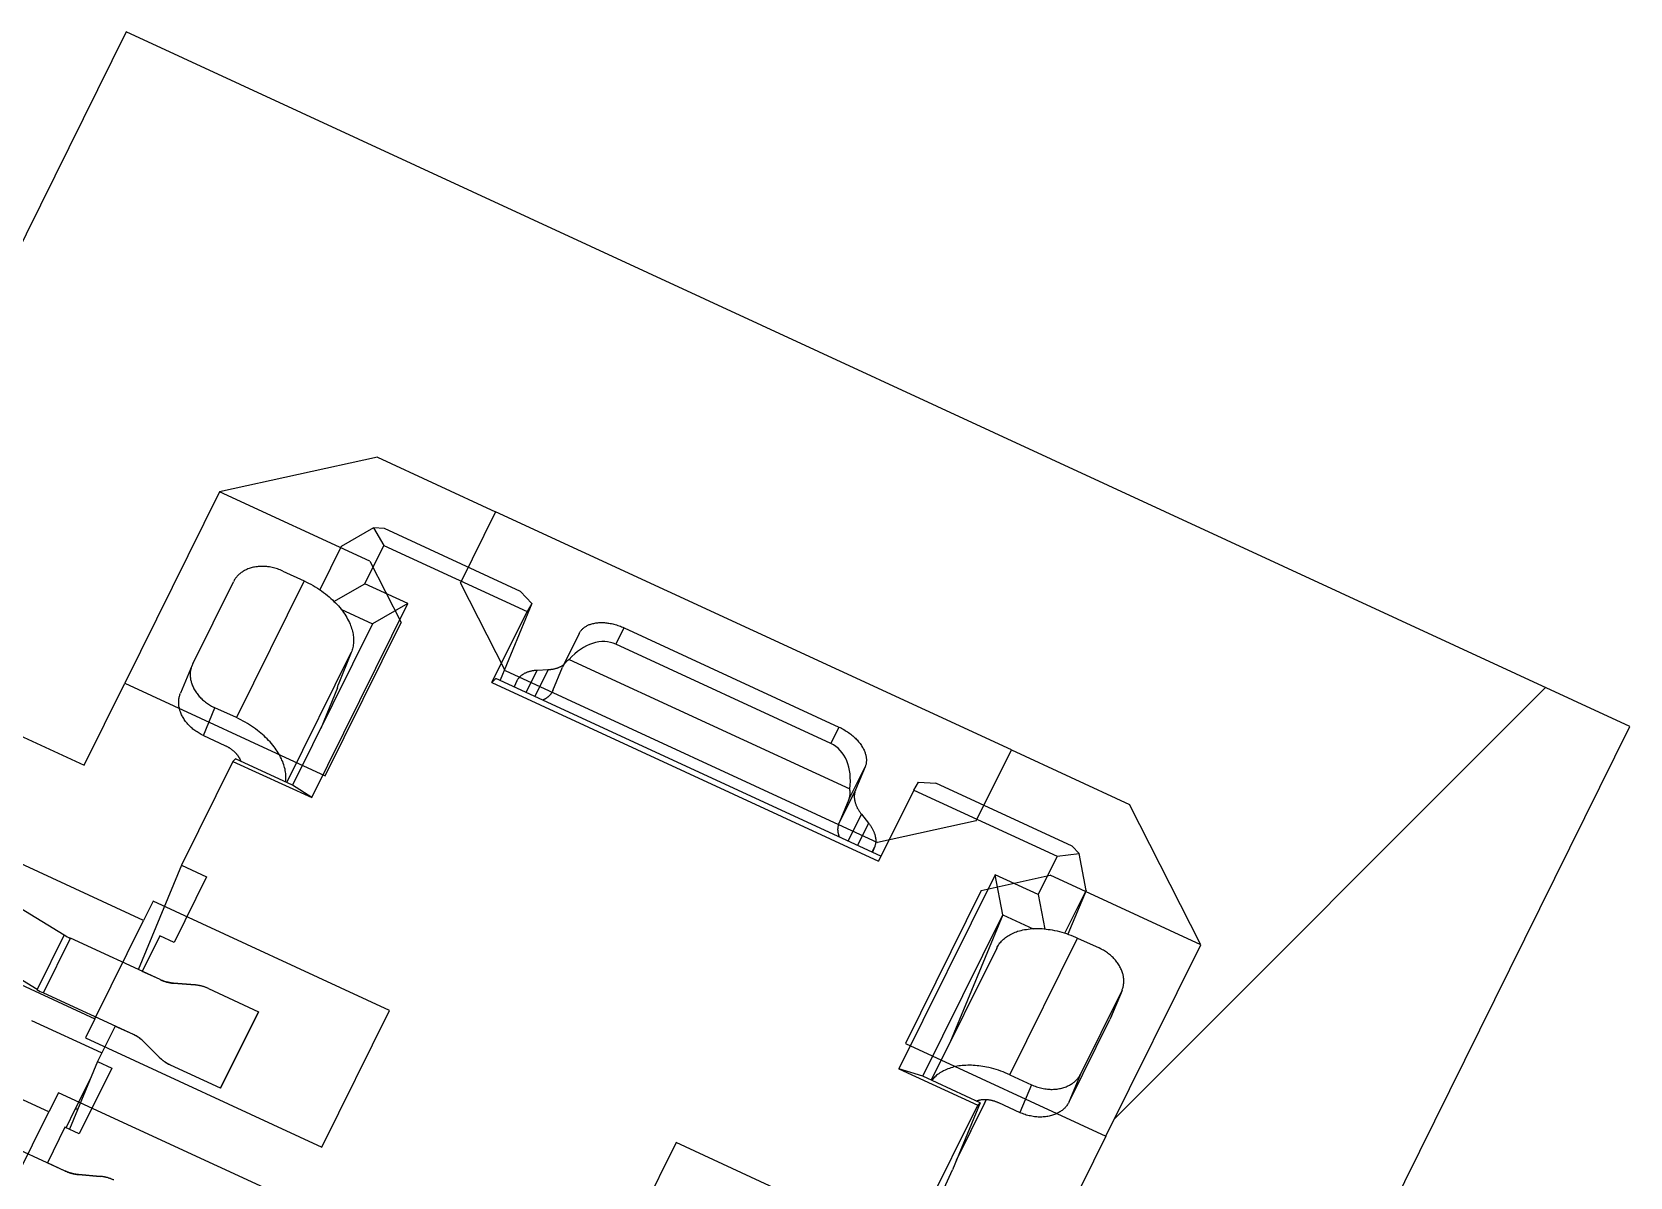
# Model space of a CAD drawing. Header units: millimetres. Extents: x 7 to 507, y -14 to 339.
# Drawn here: x 133.097 to 134.717, y 235.378 to 236.539 of the extents above; entities that cross this region are included whole.
import ezdxf

# ---------------------------------------------------------------- set-up
doc = ezdxf.new("R2010")
doc.units = ezdxf.units.MM
doc.header["$LTSCALE"] = 23.1
doc.layers.get('0').update_dxf_attribs({"linetype": 'CONTINUOUS'})
for name, color, linetype in [('_139725', 7, 'CONTINUOUS'), ('_189691', 7, 'CONTINUOUS'), ('_424072', 7, 'CONTINUOUS'), ('_524098', 7, 'CONTINUOUS')]:
    doc.layers.add(name, color=color, linetype=linetype)

msp = doc.modelspace()

# ---------------------------------------------------------------- linework, layer by layer
at = {"color": 1}
for p, q in [((133.193, 236.5388), (132.8854, 235.9178)), ((134.7173, 235.8348), (133.193, 236.5388)), ((133.4478, 236.1078), (133.2877, 236.0727)), ((133.4478, 236.1078), (133.5675, 236.0525)), ((132.8854, 235.9178), (133.1504, 235.7955)), ((133.1504, 235.7955), (133.1916, 235.8787)), ((134.4098, 235.2139), (134.7173, 235.8348)), ((134.0902, 235.8111), (134.2099, 235.7558)), ((134.2822, 235.6135), (134.2099, 235.7558)), ((133.2203, 235.6576), (133.2107, 235.6382)), ((133.4599, 235.547), (133.2203, 235.6576)), ((133.3913, 235.4084), (133.4599, 235.547)), ((133.1613, 235.5384), (133.1517, 235.519)), ((133.1517, 235.519), (133.3913, 235.4084)), ((133.1243, 235.4635), (133.1146, 235.4441)), ((133.3638, 235.3529), (133.1243, 235.4635)), ((134.1861, 235.4194), (134.1449, 235.3362)), ((133.7503, 235.4129), (133.6816, 235.2743)), ((133.9898, 235.3023), (133.7503, 235.4129))]:
    msp.add_line(p, q, dxfattribs=at)
at = {"color": 4}
for p, q in [((133.2877, 236.0727), (133.1916, 235.8787)), ((133.4401, 236.0023), (133.2877, 236.0727)), ((133.5675, 236.0525), (133.5318, 235.9804)), ((134.0902, 235.8111), (133.5675, 236.0525)), ((133.4401, 236.0023), (133.4717, 235.94)), ((133.577, 235.8914), (133.5318, 235.9804)), ((133.3948, 235.7848), (133.4717, 235.94)), ((133.577, 235.8914), (133.9544, 235.7171)), ((133.1916, 235.8787), (133.3948, 235.7848)), ((134.0545, 235.739), (134.0902, 235.8111)), ((133.2107, 235.6382), (132.9422, 235.7622)), ((134.0545, 235.739), (133.9544, 235.7171)), ((134.0597, 235.6685), (134.1297, 235.6839)), ((134.2822, 235.6135), (134.1297, 235.6839)), ((132.8927, 235.6624), (133.1613, 235.5384)), ((134.0597, 235.6685), (133.9828, 235.5133)), ((133.1613, 235.5384), (133.2107, 235.6382)), ((134.1861, 235.4194), (134.2822, 235.6135)), ((133.1146, 235.4441), (132.8461, 235.5682)), ((133.9828, 235.5133), (134.1861, 235.4194)), ((133.0652, 235.3443), (133.1146, 235.4441))]:
    msp.add_line(p, q, dxfattribs=at)
at = {"color": 2}
msp.add_line((134.195, 235.4375), (134.6318, 235.8743), dxfattribs=at)
at = {"layer": '_139725', "color": 7}
for p, q in [((133.4438, 236.0361), (133.411, 236.0172)), ((133.4438, 236.0361), (133.4542, 236.0183)), ((133.4549, 236.0353), (133.4438, 236.0361)), ((133.5928, 235.9716), (133.4549, 236.0353)), ((133.411, 236.0172), (133.3892, 235.9732)), ((133.435, 235.9795), (133.4542, 236.0183)), ((133.4542, 236.0183), (133.5994, 235.9513)), ((133.4036, 235.9614), (133.435, 235.9795)), ((133.4786, 235.9594), (133.435, 235.9795)), ((133.5928, 235.9716), (133.6042, 235.9595)), ((133.3811, 235.7626), (133.4786, 235.9594)), ((133.4105, 235.9536), (133.4427, 235.9387)), ((133.4786, 235.9594), (133.4427, 235.9387)), ((133.5637, 235.8792), (133.5994, 235.9513)), ((133.6042, 235.9595), (133.572, 235.8817)), ((133.6042, 235.9595), (133.5994, 235.9513)), ((133.4427, 235.9387), (133.3617, 235.7752)), ((133.5637, 235.8792), (133.5677, 235.8835)), ((133.5637, 235.8792), (133.9557, 235.6982)), ((133.958, 235.7032), (133.5677, 235.8835)), ((133.3012, 235.7994), (133.2491, 235.6941)), ((133.3012, 235.7994), (133.3037, 235.802)), ((133.3012, 235.7994), (133.3811, 235.7626)), ((133.3617, 235.7752), (133.3037, 235.802)), ((133.3811, 235.7626), (133.3617, 235.7752)), ((133.9914, 235.7703), (133.9961, 235.7784)), ((133.9961, 235.7784), (134.0138, 235.7772)), ((134.1517, 235.7135), (134.0138, 235.7772)), ((133.9914, 235.7703), (133.9557, 235.6982)), ((133.9914, 235.7703), (134.1366, 235.7032)), ((134.1588, 235.7059), (134.1517, 235.7135)), ((133.2491, 235.6941), (133.2052, 235.5881)), ((133.2491, 235.6941), (133.2745, 235.6824)), ((134.1366, 235.7032), (134.1174, 235.6644)), ((134.1366, 235.7032), (134.1588, 235.7059)), ((134.1659, 235.6685), (134.1588, 235.7059)), ((133.2745, 235.6824), (133.2415, 235.6158)), ((134.0738, 235.6845), (133.9763, 235.4877)), ((134.0815, 235.6438), (134.0738, 235.6845)), ((134.1174, 235.6644), (134.0738, 235.6845)), ((134.1174, 235.6644), (134.124, 235.6293)), ((134.1445, 235.6253), (134.1659, 235.6685)), ((134.1659, 235.6685), (134.1476, 235.6243)), ((134.0005, 235.4802), (134.0815, 235.6438)), ((134.0815, 235.6438), (134.0279, 235.5142)), ((134.0815, 235.6438), (134.1122, 235.6296)), ((133.227, 235.6226), (133.2092, 235.5865)), ((133.2415, 235.6158), (133.227, 235.6226)), ((133.2273, 235.5781), (133.2092, 235.5865)), ((133.2409, 235.5745), (133.2628, 235.5727)), ((133.2764, 235.5691), (133.3272, 235.5456)), ((133.2887, 235.468), (133.3272, 235.5456)), ((133.1817, 235.5311), (133.1639, 235.495)), ((133.1817, 235.5311), (133.1999, 235.5227)), ((133.2265, 235.4994), (133.2113, 235.5147)), ((133.1639, 235.495), (133.1356, 235.4266)), ((133.1784, 235.4883), (133.1454, 235.4218)), ((133.1639, 235.495), (133.1784, 235.4883)), ((133.2887, 235.468), (133.2379, 235.4915)), ((134.0005, 235.4802), (133.9763, 235.4877)), ((133.9763, 235.4877), (134.0562, 235.4508)), ((134.0586, 235.4534), (134.0005, 235.4802)), ((133.1414, 235.4469), (133.157, 235.4783)), ((134.004, 235.3455), (134.0562, 235.4508)), ((134.0586, 235.4534), (134.0304, 235.3853)), ((134.0586, 235.4534), (134.0562, 235.4508)), ((133.1441, 235.4473), (133.1414, 235.4469)), ((133.1309, 235.4285), (133.1131, 235.3925)), ((133.1454, 235.4218), (133.1309, 235.4285)), ((133.1312, 235.3841), (133.1131, 235.3925)), ((134.0205, 235.3629), (134.0304, 235.3853)), ((133.1448, 235.3805), (133.1667, 235.3787))]:
    msp.add_line(p, q, dxfattribs=at)
for points in [[(133.2273, 235.5781), (133.2279, 235.5779), (133.2285, 235.5776), (133.2291, 235.5774), (133.2297, 235.5771), (133.2303, 235.5769), (133.2309, 235.5767), (133.2315, 235.5765), (133.2321, 235.5763), (133.2327, 235.5761), (133.2333, 235.5759), (133.234, 235.5757), (133.2346, 235.5756), (133.2352, 235.5754), (133.2358, 235.5753), (133.2365, 235.5751), (133.2371, 235.575), (133.2377, 235.5749), (133.2384, 235.5748), (133.239, 235.5747), (133.2396, 235.5746), (133.2403, 235.5746), (133.2409, 235.5745)], [(133.2113, 235.5147), (133.2109, 235.5151), (133.2105, 235.5155), (133.2101, 235.5159), (133.2096, 235.5163), (133.2092, 235.5167), (133.2088, 235.5171), (133.2083, 235.5175), (133.2078, 235.5178), (133.2073, 235.5182), (133.2068, 235.5186), (133.2063, 235.519), (133.2058, 235.5193), (133.2053, 235.5197), (133.2048, 235.52), (133.2042, 235.5203), (133.2037, 235.5207), (133.2032, 235.521), (133.2026, 235.5213), (133.2021, 235.5216), (133.2015, 235.5219), (133.201, 235.5222), (133.2004, 235.5224), (133.1999, 235.5227)], [(133.2379, 235.4915), (133.2374, 235.4917), (133.2369, 235.492), (133.2363, 235.4923), (133.2358, 235.4925), (133.2353, 235.4928), (133.2348, 235.4931), (133.2342, 235.4934), (133.2337, 235.4937), (133.2332, 235.4941), (133.2327, 235.4944), (133.2322, 235.4947), (133.2316, 235.4951), (133.2311, 235.4954), (133.2307, 235.4958), (133.2302, 235.4962), (133.2297, 235.4966), (133.2292, 235.497), (133.2287, 235.4973), (133.2283, 235.4977), (133.2278, 235.4982), (133.2274, 235.4986), (133.2269, 235.499), (133.2265, 235.4994)], [(133.1312, 235.3841), (133.1318, 235.3838), (133.1324, 235.3836), (133.133, 235.3833), (133.1336, 235.3831), (133.1342, 235.3829), (133.1348, 235.3826), (133.1354, 235.3824), (133.136, 235.3822), (133.1366, 235.382), (133.1372, 235.3819), (133.1379, 235.3817), (133.1385, 235.3815), (133.1391, 235.3814), (133.1397, 235.3812), (133.1404, 235.3811), (133.141, 235.381), (133.1416, 235.3809), (133.1423, 235.3808), (133.1429, 235.3807), (133.1435, 235.3806), (133.1442, 235.3805), (133.1448, 235.3805)]]:
    msp.add_lwpolyline(points, dxfattribs=at)
for centre, radius, start, end in [((133.2596, 235.5339), 0.039, 78.4235, 85.2662), ((133.2592, 235.5322), 0.0407, 71.7775, 78.4338), ((133.259, 235.5315), 0.0414, 65.2148, 71.7879), ((133.1635, 235.3398), 0.039, 78.4235, 85.2662)]:
    msp.add_arc(centre, radius, start, end, dxfattribs=at)
at = {"layer": '_189691', "color": 7}
for p, q in [((133.0849, 235.6513), (133.1301, 235.6235)), ((133.2273, 235.5781), (133.1366, 235.62)), ((133.1026, 235.5681), (133.0574, 235.5958)), ((133.1091, 235.5646), (133.1999, 235.5227)), ((133.2628, 235.5727), (133.2409, 235.5745)), ((133.2764, 235.5691), (133.3272, 235.5456)), ((133.168, 235.5039), (133.0975, 235.5364)), ((133.2113, 235.5147), (133.2265, 235.4994)), ((133.2887, 235.468), (133.2379, 235.4915)), ((133.132, 235.428), (133.1414, 235.4469)), ((133.1414, 235.4469), (133.1441, 235.4473))]:
    msp.add_line(p, q, dxfattribs=at)
at = {"layer": '_189691', "color": 9}
for p, q in [((133.1301, 235.6235), (133.1026, 235.5681)), ((133.1091, 235.5646), (133.1366, 235.62)), ((133.3272, 235.5456), (133.2887, 235.468))]:
    msp.add_line(p, q, dxfattribs=at)
at = {"layer": '_189691', "color": 7}
for points in [[(133.2409, 235.5745), (133.2403, 235.5746), (133.2397, 235.5746), (133.2392, 235.5747), (133.2386, 235.5748), (133.238, 235.5749), (133.2374, 235.575), (133.2368, 235.5751), (133.2361, 235.5752), (133.2355, 235.5754), (133.2348, 235.5755), (133.2342, 235.5757), (133.2336, 235.5758), (133.2329, 235.576), (133.2323, 235.5762), (133.2316, 235.5764), (133.231, 235.5766), (133.2304, 235.5769), (133.2298, 235.5771), (133.2291, 235.5773), (133.2285, 235.5776), (133.2279, 235.5779), (133.2273, 235.5781)], [(133.2764, 235.5691), (133.2758, 235.5694), (133.2753, 235.5696), (133.2747, 235.5698), (133.2742, 235.57), (133.2736, 235.5703), (133.2731, 235.5705), (133.2725, 235.5707), (133.2719, 235.5709), (133.2713, 235.5711), (133.2707, 235.5712), (133.2701, 235.5714), (133.2695, 235.5716), (133.2689, 235.5717), (133.2683, 235.5719), (133.2677, 235.572), (133.2671, 235.5721), (133.2665, 235.5722), (133.2659, 235.5723), (133.2652, 235.5724), (133.2646, 235.5725), (133.264, 235.5726), (133.2634, 235.5727), (133.2628, 235.5727)], [(133.2265, 235.4994), (133.2269, 235.499), (133.2273, 235.4986), (133.2277, 235.4982), (133.2281, 235.4979), (133.2286, 235.4975), (133.229, 235.4971), (133.2295, 235.4967), (133.23, 235.4963), (133.2305, 235.496), (133.231, 235.4956), (133.2315, 235.4952), (133.232, 235.4949), (133.2325, 235.4945), (133.233, 235.4942), (133.2335, 235.4938), (133.2341, 235.4935), (133.2346, 235.4932), (133.2352, 235.4929), (133.2357, 235.4926), (133.2362, 235.4923), (133.2368, 235.492), (133.2374, 235.4918), (133.2379, 235.4915)]]:
    msp.add_lwpolyline(points, dxfattribs=at)
for centre, radius, start, end in [((133.1629, 235.677), 0.0628, 238.4799, 245.2235), ((133.1354, 235.6216), 0.0628, 238.4799, 245.2235), ((133.1827, 235.4854), 0.041, 58.6072, 65.2214), ((133.1834, 235.4866), 0.0397, 51.85, 58.6048), ((133.1847, 235.4883), 0.0375, 44.8183, 51.8251)]:
    msp.add_arc(centre, radius, start, end, dxfattribs=at)
at = {"layer": '_424072', "color": 9}
for p, q in [((133.3734, 235.9823), (133.3047, 235.8437)), ((133.6894, 235.9181), (133.6977, 235.9347)), ((133.3559, 235.7779), (133.4212, 235.9099)), ((133.5985, 235.8692), (133.6097, 235.8919)), ((133.6207, 235.8924), (133.6072, 235.8652)), ((133.2713, 235.8256), (133.283, 235.8537)), ((133.9154, 235.8342), (133.9072, 235.8175)), ((133.9255, 235.7607), (133.942, 235.7939)), ((133.9323, 235.7704), (133.9158, 235.7371)), ((133.9248, 235.7185), (133.9383, 235.7458)), ((133.9454, 235.7369), (133.9342, 235.7142)), ((133.949, 235.7074), (133.9515, 235.7123)), ((134.0887, 235.4817), (134.1573, 235.6203)), ((134.2017, 235.5657), (134.19, 235.5376)), ((134.1489, 235.4544), (134.1605, 235.4826)), ((134.1105, 235.4716), (134.0988, 235.4434)), ((134.0634, 235.4537), (134.0349, 235.3961))]:
    msp.add_line(p, q, dxfattribs=at)
at = {"layer": '_424072', "color": 7}
for p, q in [((133.3516, 235.9923), (133.3734, 235.9823)), ((133.2604, 235.8982), (133.3016, 235.9814)), ((133.6977, 235.9347), (133.9154, 235.8342)), ((133.6521, 235.929), (133.6356, 235.8957)), ((133.9072, 235.8175), (133.6894, 235.9181)), ((133.4212, 235.9099), (133.4077, 235.877)), ((133.6421, 235.9027), (133.9264, 235.7715)), ((133.2597, 235.8968), (133.2481, 235.8686)), ((133.2604, 235.8982), (133.2597, 235.8968)), ((133.6097, 235.8919), (133.6207, 235.8924)), ((133.6254, 235.8712), (133.6352, 235.8948)), ((133.6351, 235.8965), (133.637, 235.8979)), ((133.6356, 235.8957), (133.6352, 235.8948)), ((133.4073, 235.874), (133.3902, 235.8328)), ((133.4073, 235.874), (133.4077, 235.877)), ((133.589, 235.8809), (133.5861, 235.875)), ((133.6254, 235.8712), (133.625, 235.8702)), ((133.3047, 235.8437), (133.283, 235.8537)), ((133.2713, 235.8256), (133.2931, 235.8155)), ((133.942, 235.7939), (133.9323, 235.7704)), ((133.9255, 235.7607), (133.9158, 235.7371)), ((133.9383, 235.7458), (133.9454, 235.7369)), ((133.9515, 235.7123), (133.9494, 235.7072)), ((134.0754, 235.61), (134.0091, 235.4762)), ((134.1573, 235.6203), (134.1791, 235.6102)), ((134.1605, 235.4826), (134.2017, 235.5657)), ((134.2024, 235.5672), (134.1907, 235.539)), ((134.2017, 235.5657), (134.2024, 235.5672)), ((134.1489, 235.4544), (134.19, 235.5376)), ((134.1907, 235.539), (134.19, 235.5376)), ((134.0887, 235.4817), (134.1105, 235.4716)), ((134.0345, 235.3952), (134.063, 235.4526)), ((134.063, 235.4526), (134.0634, 235.4537)), ((134.0646, 235.4566), (134.0634, 235.4537)), ((134.0771, 235.4535), (134.0988, 235.4434))]:
    msp.add_line(p, q, dxfattribs=at)
for points in [[(133.3516, 235.9923), (133.3503, 235.9929), (133.349, 235.9935), (133.3477, 235.994), (133.3463, 235.9944), (133.345, 235.9949), (133.3436, 235.9953), (133.3423, 235.9956), (133.3409, 235.9959), (133.3395, 235.9962), (133.3381, 235.9965), (133.3367, 235.9967), (133.3354, 235.9968), (133.3342, 235.9969), (133.333, 235.997), (133.3317, 235.997), (133.3305, 235.997), (133.3293, 235.997), (133.328, 235.9969), (133.3268, 235.9968), (133.3256, 235.9967), (133.3243, 235.9965), (133.3231, 235.9963), (133.3219, 235.9961), (133.3208, 235.9958), (133.3197, 235.9955), (133.3186, 235.9952), (133.3175, 235.9948), (133.3164, 235.9944), (133.3153, 235.994), (133.3145, 235.9936), (133.3136, 235.9932), (133.3128, 235.9927), (133.312, 235.9923), (133.3112, 235.9918), (133.3104, 235.9913), (133.3096, 235.9907), (133.3089, 235.9902), (133.3082, 235.9896), (133.3075, 235.989), (133.3068, 235.9884), (133.3062, 235.9878), (133.3056, 235.9871), (133.305, 235.9865), (133.3044, 235.9858), (133.3039, 235.9851), (133.3034, 235.9844), (133.3029, 235.9837), (133.3024, 235.9829), (133.302, 235.9822), (133.3016, 235.9814)], [(133.3734, 235.9823), (133.3757, 235.9812), (133.3779, 235.9801), (133.3802, 235.9789), (133.3824, 235.9776), (133.3846, 235.9763), (133.3868, 235.975), (133.3889, 235.9736), (133.391, 235.9722), (133.393, 235.9707), (133.3951, 235.9691), (133.3971, 235.9675), (133.3988, 235.9661), (133.4004, 235.9646), (133.4021, 235.9631), (133.4036, 235.9616), (133.4052, 235.96), (133.4067, 235.9584), (133.4081, 235.9569), (133.4095, 235.9553), (133.4108, 235.9537), (133.4121, 235.952), (133.4133, 235.9503), (133.4145, 235.9486), (133.4155, 235.947), (133.4165, 235.9453), (133.4174, 235.9436), (133.4183, 235.9419), (133.4192, 235.9402), (133.4199, 235.9384), (133.4205, 235.937), (133.421, 235.9356), (133.4215, 235.9342), (133.4219, 235.9328), (133.4223, 235.9313), (133.4227, 235.9298), (133.423, 235.9283), (133.4232, 235.927), (133.4233, 235.9256), (133.4235, 235.9242), (133.4235, 235.9228), (133.4235, 235.9215), (133.4235, 235.9201), (133.4234, 235.9187), (133.4232, 235.9174), (133.423, 235.9161), (133.4228, 235.9148), (133.4225, 235.9136), (133.4221, 235.9123), (133.4217, 235.9111), (133.4212, 235.9099)], [(133.6521, 235.929), (133.6524, 235.9296), (133.6528, 235.9302), (133.6532, 235.9308), (133.6536, 235.9314), (133.654, 235.9319), (133.6544, 235.9325), (133.6549, 235.933), (133.6554, 235.9335), (133.656, 235.934), (133.6565, 235.9345), (133.6571, 235.935), (133.6577, 235.9354), (133.6583, 235.9358), (133.6589, 235.9362), (133.6596, 235.9366), (133.6603, 235.937), (133.661, 235.9373), (133.6617, 235.9377), (133.6624, 235.938), (133.6632, 235.9382), (133.6639, 235.9385), (133.6649, 235.9388), (133.6659, 235.9391), (133.6669, 235.9393), (133.6679, 235.9395), (133.6689, 235.9397), (133.6699, 235.9398), (133.671, 235.9399), (133.6721, 235.94), (133.6733, 235.9401), (133.6744, 235.9401), (133.6755, 235.9401), (133.6767, 235.9401), (133.6778, 235.94), (133.6789, 235.9399), (133.6801, 235.9398), (133.6812, 235.9396), (133.6823, 235.9395), (133.6834, 235.9393), (133.6848, 235.939), (133.6861, 235.9387), (133.6874, 235.9384), (133.6887, 235.938), (133.6901, 235.9377), (133.6913, 235.9372), (133.6926, 235.9368), (133.6939, 235.9363), (133.6952, 235.9358), (133.6964, 235.9353), (133.6977, 235.9347)], [(133.6421, 235.9027), (133.6418, 235.9025), (133.6415, 235.9024), (133.6412, 235.9022), (133.6409, 235.9019), (133.6407, 235.9017), (133.6404, 235.9015), (133.6401, 235.9013), (133.6398, 235.9011), (133.6396, 235.9008), (133.6393, 235.9006), (133.639, 235.9004), (133.6388, 235.9001), (133.6386, 235.8999), (133.6383, 235.8996), (133.6381, 235.8994), (133.6379, 235.8991), (133.6376, 235.8988), (133.6374, 235.8986), (133.6372, 235.8983), (133.637, 235.898), (133.6368, 235.8978), (133.6366, 235.8975), (133.6365, 235.8972), (133.6363, 235.8969), (133.6361, 235.8966), (133.6359, 235.8963), (133.6358, 235.896), (133.6356, 235.8957)], [(133.2597, 235.8968), (133.2594, 235.896), (133.2591, 235.8952), (133.2589, 235.8944), (133.2587, 235.8936), (133.2585, 235.8927), (133.2583, 235.8919), (133.2582, 235.8911), (133.258, 235.8902), (133.258, 235.8894), (133.2579, 235.8885), (133.2579, 235.8877), (133.2579, 235.8868), (133.2579, 235.8859), (133.258, 235.8851), (133.2581, 235.8842), (133.2582, 235.8833), (133.2583, 235.8824), (133.2585, 235.8815), (133.2587, 235.8807), (133.2589, 235.8798), (133.2592, 235.8789), (133.2595, 235.8779), (133.2599, 235.8769), (133.2603, 235.8759), (133.2608, 235.8749), (133.2612, 235.8739), (133.2617, 235.8729), (133.2623, 235.8719), (133.2629, 235.8709), (133.2635, 235.8699), (133.2642, 235.869), (133.2649, 235.8681), (133.2656, 235.8672), (133.2663, 235.8662), (133.2671, 235.8653), (133.2679, 235.8644), (133.2688, 235.8636), (133.2696, 235.8627), (133.2705, 235.8619), (133.2714, 235.8611), (133.2724, 235.8603), (133.2734, 235.8595), (133.2744, 235.8588), (133.2754, 235.8581), (133.2764, 235.8574), (133.2775, 235.8567), (133.2785, 235.856), (133.2796, 235.8554), (133.2807, 235.8548), (133.2818, 235.8543), (133.283, 235.8537)], [(133.589, 235.8809), (133.5892, 235.8813), (133.5894, 235.8818), (133.5897, 235.8822), (133.59, 235.8826), (133.5902, 235.883), (133.5905, 235.8834), (133.5908, 235.8838), (133.5912, 235.8842), (133.5915, 235.8846), (133.5918, 235.8849), (133.5922, 235.8853), (133.5926, 235.8857), (133.5929, 235.886), (133.5933, 235.8864), (133.5938, 235.8867), (133.5942, 235.887), (133.5946, 235.8873), (133.595, 235.8876), (133.5955, 235.8879), (133.5959, 235.8882), (133.5964, 235.8884), (133.5968, 235.8887), (133.5974, 235.889), (133.598, 235.8893), (133.5986, 235.8895), (133.5992, 235.8898), (133.5997, 235.89), (133.6003, 235.8902), (133.601, 235.8904), (133.6016, 235.8906), (133.6022, 235.8908), (133.6028, 235.8909), (133.6035, 235.8911), (133.6042, 235.8913), (133.6049, 235.8914), (133.6055, 235.8915), (133.6062, 235.8916), (133.6069, 235.8917), (133.6076, 235.8918), (133.6083, 235.8918), (133.609, 235.8919), (133.6097, 235.8919)], [(133.6207, 235.8924), (133.6213, 235.8925), (133.6218, 235.8925), (133.6223, 235.8925), (133.6229, 235.8926), (133.6234, 235.8926), (133.6239, 235.8927), (133.6245, 235.8928), (133.6249, 235.8929), (133.6254, 235.8929), (133.6259, 235.893), (133.6264, 235.8931), (133.6269, 235.8932), (133.6273, 235.8933), (133.6278, 235.8935), (133.6283, 235.8936), (133.6288, 235.8937), (133.6292, 235.8939), (133.6297, 235.894), (133.6302, 235.8942), (133.6306, 235.8943), (133.6311, 235.8945), (133.6315, 235.8947), (133.632, 235.8949), (133.6324, 235.8951), (133.6328, 235.8953), (133.6333, 235.8955), (133.6337, 235.8957), (133.6341, 235.896)], [(133.625, 235.8702), (133.6248, 235.8698), (133.6246, 235.8695), (133.6244, 235.8691), (133.6242, 235.8688), (133.624, 235.8685), (133.6238, 235.8681), (133.6235, 235.8678), (133.6233, 235.8675), (133.623, 235.8672), (133.6228, 235.8669), (133.6225, 235.8665), (133.6222, 235.8662), (133.622, 235.866), (133.6217, 235.8657), (133.6214, 235.8654), (133.6211, 235.8651), (133.6208, 235.8648), (133.6205, 235.8646), (133.6201, 235.8643), (133.6198, 235.8641), (133.6195, 235.8638), (133.6191, 235.8636), (133.6188, 235.8634), (133.6184, 235.8632), (133.6181, 235.8629), (133.6177, 235.8627), (133.6174, 235.8625), (133.617, 235.8623), (133.6167, 235.8621), (133.6163, 235.862), (133.6159, 235.8618), (133.6155, 235.8616), (133.6152, 235.8615)], [(133.2713, 235.8256), (133.2702, 235.8261), (133.2691, 235.8267), (133.268, 235.8273), (133.2669, 235.8279), (133.2658, 235.8285), (133.2648, 235.8292), (133.2637, 235.8299), (133.2627, 235.8306), (133.2617, 235.8314), (133.2607, 235.8321), (133.2598, 235.8329), (133.2588, 235.8338), (133.258, 235.8346), (133.2571, 235.8354), (133.2563, 235.8363), (133.2555, 235.8372), (133.2547, 235.8381), (133.2539, 235.839), (133.2532, 235.8399), (133.2525, 235.8408), (133.2519, 235.8418), (133.2513, 235.8427), (133.2507, 235.8437), (133.2501, 235.8447), (133.2496, 235.8457), (133.2491, 235.8467), (133.2487, 235.8477), (133.2483, 235.8487), (133.2479, 235.8497), (133.2475, 235.8508), (133.2473, 235.8516), (133.2471, 235.8525), (133.2469, 235.8534), (133.2467, 235.8543), (133.2465, 235.8551), (133.2464, 235.856), (133.2463, 235.8569), (133.2463, 235.8578), (133.2462, 235.8586), (133.2462, 235.8595), (133.2463, 235.8604), (133.2463, 235.8612), (133.2464, 235.8621), (133.2465, 235.8629), (133.2467, 235.8638), (133.2468, 235.8646), (133.247, 235.8654), (133.2472, 235.8662), (133.2475, 235.867), (133.2478, 235.8678), (133.2481, 235.8686)], [(133.3546, 235.7785), (133.3547, 235.7799), (133.3548, 235.7813), (133.3549, 235.7828), (133.3549, 235.7842), (133.3548, 235.7856), (133.3547, 235.787), (133.3545, 235.7885), (133.3543, 235.7901), (133.354, 235.7916), (133.3536, 235.793), (133.3532, 235.7945), (133.3527, 235.796), (133.3522, 235.7975), (133.3516, 235.7991), (133.3509, 235.8006), (133.3503, 235.8021), (133.3495, 235.8036), (133.3488, 235.8051), (133.3479, 235.8067), (133.347, 235.8082), (133.346, 235.8097), (133.345, 235.8112), (133.3439, 235.8127), (133.3429, 235.8141), (133.3416, 235.8158), (133.3402, 235.8174), (133.3388, 235.8191), (133.3373, 235.8206), (133.3358, 235.8222), (133.3343, 235.8237), (133.3328, 235.8252), (133.3312, 235.8266), (133.3295, 235.828), (133.3279, 235.8294), (133.3262, 235.8307), (133.3242, 235.8322), (133.3221, 235.8337), (133.3201, 235.8351), (133.318, 235.8365), (133.3158, 235.8378), (133.3137, 235.8391), (133.3115, 235.8403), (133.3092, 235.8415), (133.307, 235.8426), (133.3047, 235.8437)], [(133.9154, 235.8342), (133.9167, 235.8336), (133.918, 235.8329), (133.9192, 235.8323), (133.9204, 235.8316), (133.9217, 235.8308), (133.9229, 235.8301), (133.924, 235.8293), (133.9252, 235.8285), (133.9264, 235.8277), (133.9275, 235.8268), (133.9286, 235.826), (133.9295, 235.8252), (133.9304, 235.8244), (133.9313, 235.8236), (133.9322, 235.8228), (133.933, 235.8219), (133.9338, 235.8211), (133.9346, 235.8202), (133.9354, 235.8193), (133.9362, 235.8183), (133.9369, 235.8174), (133.9376, 235.8164), (133.9383, 235.8154), (133.9388, 235.8145), (133.9394, 235.8136), (133.9399, 235.8127), (133.9404, 235.8117), (133.9409, 235.8108), (133.9413, 235.8098), (133.9416, 235.809), (133.9419, 235.8082), (133.9422, 235.8074), (133.9424, 235.8066), (133.9426, 235.8058), (133.9428, 235.805), (133.943, 235.8042), (133.9431, 235.8034), (133.9432, 235.8027), (133.9433, 235.8019), (133.9433, 235.8011), (133.9433, 235.8004), (133.9433, 235.7996), (133.9432, 235.7988), (133.9431, 235.7981), (133.943, 235.7974), (133.9429, 235.7967), (133.9427, 235.796), (133.9425, 235.7953), (133.9423, 235.7946), (133.942, 235.7939)], [(133.2931, 235.8155), (133.2936, 235.8153), (133.294, 235.8151), (133.2945, 235.8148), (133.295, 235.8146), (133.2954, 235.8143), (133.2959, 235.8141), (133.2964, 235.8138), (133.2968, 235.8135), (133.2973, 235.8133), (133.2977, 235.813), (133.2982, 235.8127), (133.2986, 235.8124), (133.2991, 235.8121), (133.2995, 235.8117), (133.2999, 235.8114), (133.3004, 235.8111), (133.3008, 235.8108), (133.3012, 235.8104), (133.3016, 235.8101), (133.302, 235.8097), (133.3024, 235.8093), (133.3028, 235.809), (133.3032, 235.8086)], [(133.3032, 235.8086), (133.3035, 235.8083), (133.3038, 235.808), (133.3041, 235.8077), (133.3044, 235.8074), (133.3047, 235.8071), (133.3049, 235.8067), (133.3052, 235.8064), (133.3054, 235.8061), (133.3057, 235.8059), (133.3059, 235.8056), (133.3061, 235.8053), (133.3063, 235.805), (133.3065, 235.8047), (133.3067, 235.8044), (133.3069, 235.8041), (133.3071, 235.8038), (133.3073, 235.8034), (133.3075, 235.8031), (133.3077, 235.8028), (133.3079, 235.8025), (133.308, 235.8022), (133.3082, 235.8018), (133.3083, 235.8015), (133.3085, 235.8012), (133.3086, 235.8009), (133.3088, 235.8005), (133.3089, 235.8002), (133.309, 235.7998), (133.3091, 235.7995)], [(133.9255, 235.7607), (133.9257, 235.761), (133.9258, 235.7613), (133.9259, 235.7617), (133.926, 235.762), (133.9261, 235.7623), (133.9262, 235.7627), (133.9263, 235.763), (133.9264, 235.7634), (133.9265, 235.7637), (133.9265, 235.7641), (133.9266, 235.7644), (133.9266, 235.7648), (133.9267, 235.7651), (133.9267, 235.7655), (133.9268, 235.7658), (133.9268, 235.7662), (133.9268, 235.7666), (133.9268, 235.7669), (133.9268, 235.7673), (133.9268, 235.7677), (133.9268, 235.7681), (133.9268, 235.7685), (133.9268, 235.7688), (133.9267, 235.7692), (133.9267, 235.7696), (133.9266, 235.77), (133.9266, 235.7703), (133.9265, 235.7707), (133.9265, 235.7711), (133.9264, 235.7715)], [(133.9323, 235.7704), (133.9321, 235.7699), (133.9319, 235.7694), (133.9317, 235.7689), (133.9316, 235.7684), (133.9315, 235.7679), (133.9314, 235.7674), (133.9313, 235.7668), (133.9312, 235.7663), (133.9311, 235.7658), (133.9311, 235.7653), (133.931, 235.7647), (133.931, 235.7642), (133.931, 235.7636), (133.931, 235.763), (133.931, 235.7625), (133.9311, 235.7619), (133.9311, 235.7613), (133.9312, 235.7608), (133.9313, 235.7602), (133.9314, 235.7597), (133.9315, 235.7591), (133.9317, 235.7586), (133.9318, 235.7579), (133.932, 235.7572), (133.9322, 235.7566), (133.9325, 235.7559), (133.9327, 235.7553), (133.933, 235.7546), (133.9332, 235.754), (133.9335, 235.7534), (133.9338, 235.7527), (133.9341, 235.7521), (133.9345, 235.7514), (133.9349, 235.7508), (133.9353, 235.7501), (133.9357, 235.7495), (133.9361, 235.7488), (133.9365, 235.7482), (133.9369, 235.7476), (133.9374, 235.747), (133.9378, 235.7464), (133.9383, 235.7458)], [(133.916, 235.7225), (133.9159, 235.723), (133.9157, 235.7234), (133.9156, 235.7238), (133.9155, 235.7243), (133.9153, 235.7247), (133.9152, 235.7252), (133.9151, 235.7256), (133.915, 235.7261), (133.9149, 235.7265), (133.9148, 235.727), (133.9148, 235.7274), (133.9147, 235.7279), (133.9146, 235.7283), (133.9146, 235.7288), (133.9146, 235.7293), (133.9145, 235.7297), (133.9145, 235.7302), (133.9145, 235.7306), (133.9145, 235.731), (133.9146, 235.7314), (133.9146, 235.7319), (133.9146, 235.7323), (133.9147, 235.7327), (133.9147, 235.7331), (133.9148, 235.7335), (133.9149, 235.7339), (133.9149, 235.7343), (133.915, 235.7347), (133.9151, 235.7351), (133.9153, 235.7355), (133.9154, 235.7359), (133.9155, 235.7363), (133.9157, 235.7367), (133.9158, 235.7371)], [(133.9454, 235.7369), (133.9459, 235.7363), (133.9464, 235.7357), (133.9468, 235.7351), (133.9473, 235.7345), (133.9477, 235.7338), (133.9481, 235.7332), (133.9485, 235.7325), (133.9489, 235.7319), (133.9493, 235.7312), (133.9496, 235.7305), (133.9499, 235.7299), (133.9502, 235.7293), (133.9505, 235.7287), (133.9508, 235.728), (133.9511, 235.7274), (133.9513, 235.7267), (133.9515, 235.7261), (133.9517, 235.7254), (133.9519, 235.7248), (133.9521, 235.7241), (133.9522, 235.7236), (133.9523, 235.723), (133.9524, 235.7224), (133.9525, 235.7219), (133.9526, 235.7213), (133.9527, 235.7208), (133.9527, 235.7202), (133.9527, 235.7196), (133.9528, 235.7191), (133.9527, 235.7185), (133.9527, 235.7179), (133.9527, 235.7174), (133.9526, 235.7169), (133.9526, 235.7163), (133.9525, 235.7158), (133.9524, 235.7153), (133.9523, 235.7148), (133.9522, 235.7143), (133.952, 235.7138), (133.9518, 235.7133), (133.9517, 235.7128), (133.9515, 235.7123)], [(134.0754, 235.61), (134.0759, 235.6111), (134.0766, 235.6122), (134.0772, 235.6132), (134.078, 235.6143), (134.0787, 235.6153), (134.0795, 235.6162), (134.0804, 235.6172), (134.0813, 235.6181), (134.0823, 235.619), (134.0833, 235.6199), (134.0843, 235.6207), (134.0854, 235.6215), (134.0864, 235.6222), (134.0876, 235.6229), (134.0888, 235.6236), (134.0901, 235.6243), (134.0913, 235.6249), (134.0926, 235.6255), (134.094, 235.6261), (134.0953, 235.6266), (134.0966, 235.6271), (134.0984, 235.6276), (134.1001, 235.6281), (134.1019, 235.6285), (134.1037, 235.6288), (134.1055, 235.6291), (134.1073, 235.6294), (134.1093, 235.6296), (134.1112, 235.6298), (134.1132, 235.6299), (134.1152, 235.6299), (134.1172, 235.6299), (134.1191, 235.6299), (134.1213, 235.6298), (134.1234, 235.6296), (134.1255, 235.6294), (134.1276, 235.6291), (134.1297, 235.6288), (134.1317, 235.6285), (134.1341, 235.628), (134.1365, 235.6275), (134.1389, 235.6269), (134.1413, 235.6262), (134.1436, 235.6255), (134.146, 235.6248), (134.1483, 235.624), (134.1506, 235.6231), (134.1529, 235.6222), (134.1551, 235.6213), (134.1573, 235.6203)], [(134.2024, 235.5672), (134.2027, 235.568), (134.2029, 235.5688), (134.2032, 235.5696), (134.2034, 235.5704), (134.2036, 235.5712), (134.2038, 235.572), (134.2039, 235.5729), (134.204, 235.5737), (134.2041, 235.5746), (134.2042, 235.5754), (134.2042, 235.5763), (134.2042, 235.5772), (134.2042, 235.578), (134.2041, 235.5789), (134.204, 235.5798), (134.2039, 235.5806), (134.2038, 235.5815), (134.2036, 235.5824), (134.2034, 235.5833), (134.2031, 235.5841), (134.2029, 235.585), (134.2026, 235.586), (134.2022, 235.5871), (134.2018, 235.5881), (134.2013, 235.5891), (134.2008, 235.5901), (134.2003, 235.5911), (134.1998, 235.5921), (134.1992, 235.593), (134.1986, 235.594), (134.1979, 235.595), (134.1972, 235.5959), (134.1965, 235.5968), (134.1958, 235.5977), (134.195, 235.5986), (134.1942, 235.5995), (134.1933, 235.6004), (134.1925, 235.6012), (134.1916, 235.602), (134.1907, 235.6028), (134.1897, 235.6036), (134.1887, 235.6044), (134.1877, 235.6052), (134.1867, 235.6059), (134.1857, 235.6066), (134.1846, 235.6073), (134.1835, 235.6079), (134.1825, 235.6085), (134.1814, 235.6091), (134.1802, 235.6097), (134.1791, 235.6102)], [(134.0887, 235.4817), (134.0864, 235.4827), (134.0841, 235.4836), (134.0818, 235.4846), (134.0795, 235.4854), (134.0771, 235.4862), (134.0748, 235.487), (134.0724, 235.4877), (134.07, 235.4884), (134.0675, 235.4889), (134.0651, 235.4895), (134.0632, 235.4898), (134.0612, 235.4902), (134.0593, 235.4905), (134.0573, 235.4907), (134.0554, 235.4909), (134.0534, 235.4911), (134.0516, 235.4912), (134.0497, 235.4913), (134.0478, 235.4913), (134.046, 235.4913), (134.0441, 235.4912), (134.0423, 235.4911), (134.0405, 235.491), (134.0388, 235.4908), (134.0371, 235.4906), (134.0354, 235.4903), (134.0337, 235.49), (134.032, 235.4896), (134.0305, 235.4892), (134.0289, 235.4887), (134.0274, 235.4882), (134.0259, 235.4877), (134.0244, 235.4871), (134.023, 235.4865), (134.0216, 235.4858), (134.0203, 235.4851), (134.0191, 235.4844), (134.0178, 235.4836), (134.0166, 235.4828), (134.0154, 235.4819), (134.0145, 235.4812), (134.0136, 235.4804), (134.0127, 235.4796), (134.0119, 235.4787), (134.0111, 235.4779), (134.0103, 235.477), (134.0096, 235.476)], [(134.1105, 235.4716), (134.1118, 235.471), (134.1131, 235.4705), (134.1144, 235.47), (134.1157, 235.4695), (134.1171, 235.4691), (134.1185, 235.4687), (134.1198, 235.4683), (134.1212, 235.468), (134.1226, 235.4677), (134.124, 235.4675), (134.1254, 235.4673), (134.1267, 235.4672), (134.1279, 235.4671), (134.1291, 235.467), (134.1304, 235.4669), (134.1316, 235.4669), (134.1328, 235.467), (134.1341, 235.467), (134.1353, 235.4671), (134.1365, 235.4672), (134.1377, 235.4674), (134.139, 235.4676), (134.1402, 235.4679), (134.1413, 235.4681), (134.1424, 235.4684), (134.1435, 235.4688), (134.1446, 235.4691), (134.1457, 235.4695), (134.1468, 235.47), (134.1476, 235.4704), (134.1485, 235.4708), (134.1493, 235.4712), (134.1501, 235.4717), (134.1509, 235.4722), (134.1517, 235.4727), (134.1525, 235.4732), (134.1532, 235.4738), (134.1539, 235.4743), (134.1546, 235.4749), (134.1553, 235.4755), (134.1559, 235.4762), (134.1565, 235.4768), (134.1571, 235.4775), (134.1577, 235.4781), (134.1582, 235.4788), (134.1587, 235.4796), (134.1592, 235.4803), (134.1597, 235.481), (134.1601, 235.4818), (134.1605, 235.4826)], [(134.055, 235.455), (134.0553, 235.4552), (134.0557, 235.4553), (134.056, 235.4555), (134.0563, 235.4556), (134.0566, 235.4557), (134.0569, 235.4558), (134.0573, 235.4559), (134.0576, 235.456), (134.058, 235.4561), (134.0584, 235.4562), (134.0587, 235.4563), (134.0591, 235.4563), (134.0594, 235.4564), (134.0598, 235.4565), (134.0602, 235.4565), (134.0606, 235.4566), (134.0609, 235.4566), (134.0613, 235.4566), (134.0617, 235.4567), (134.062, 235.4567), (134.0624, 235.4567), (134.0628, 235.4567), (134.0632, 235.4567), (134.0635, 235.4567), (134.0639, 235.4567), (134.0643, 235.4567), (134.0646, 235.4567), (134.065, 235.4567), (134.0654, 235.4566)], [(134.0654, 235.4566), (134.0659, 235.4566), (134.0663, 235.4566), (134.0668, 235.4565), (134.0673, 235.4564), (134.0678, 235.4564), (134.0683, 235.4563), (134.0688, 235.4562), (134.0693, 235.4561), (134.0699, 235.456), (134.0704, 235.4558), (134.0709, 235.4557), (134.0715, 235.4556), (134.072, 235.4554), (134.0725, 235.4553), (134.073, 235.4551), (134.0735, 235.4549), (134.074, 235.4547), (134.0746, 235.4545), (134.0751, 235.4544), (134.0756, 235.4541), (134.0761, 235.4539), (134.0766, 235.4537), (134.0771, 235.4535)], [(134.1489, 235.4544), (134.1485, 235.4536), (134.148, 235.4529), (134.1476, 235.4521), (134.1471, 235.4514), (134.1466, 235.4507), (134.146, 235.45), (134.1455, 235.4493), (134.1449, 235.4486), (134.1443, 235.448), (134.1436, 235.4474), (134.143, 235.4468), (134.1423, 235.4462), (134.1416, 235.4456), (134.1408, 235.4451), (134.1401, 235.4445), (134.1393, 235.444), (134.1385, 235.4435), (134.1377, 235.4431), (134.1368, 235.4426), (134.136, 235.4422), (134.1351, 235.4418), (134.134, 235.4414), (134.133, 235.441), (134.1319, 235.4406), (134.1308, 235.4403), (134.1296, 235.44), (134.1285, 235.4397), (134.1273, 235.4395), (134.1261, 235.4393), (134.1249, 235.4391), (134.1237, 235.439), (134.1224, 235.4389), (134.1212, 235.4388), (134.1199, 235.4388), (134.1187, 235.4388), (134.1175, 235.4388), (134.1162, 235.4389), (134.115, 235.439), (134.1138, 235.4391), (134.1124, 235.4393), (134.111, 235.4396), (134.1096, 235.4399), (134.1082, 235.4402), (134.1068, 235.4405), (134.1054, 235.4409), (134.1041, 235.4414), (134.1028, 235.4418), (134.1014, 235.4423), (134.1001, 235.4429), (134.0988, 235.4434)]]:
    msp.add_lwpolyline(points, dxfattribs=at)
msp.add_arc((133.6236, 235.9146), 0.0214, 299.5664, 302.4942, dxfattribs=at)
for centre, start_param, end_param in [((133.666, 235.8669), -0.004684, 1.154595), ((133.8838, 235.7663), -1.163964, -0.004684)]:
    msp.add_ellipse(centre, major_axis=(0.0233, 0.0513), ratio=0.710128, start_param=start_param, end_param=end_param, dxfattribs=at)
at = {"layer": '_524098', "color": 7}
for p, q in [((133.1312, 235.3841), (133.0405, 235.426)), ((133.1667, 235.3787), (133.1448, 235.3805))]:
    msp.add_line(p, q, dxfattribs=at)
for points in [[(133.1448, 235.3805), (133.1442, 235.3805), (133.1436, 235.3806), (133.1431, 235.3807), (133.1425, 235.3807), (133.1419, 235.3808), (133.1413, 235.3809), (133.1407, 235.381), (133.14, 235.3812), (133.1394, 235.3813), (133.1387, 235.3815), (133.1381, 235.3816), (133.1375, 235.3818), (133.1368, 235.382), (133.1362, 235.3822), (133.1355, 235.3824), (133.1349, 235.3826), (133.1343, 235.3828), (133.1337, 235.383), (133.133, 235.3833), (133.1324, 235.3835), (133.1318, 235.3838), (133.1312, 235.3841)], [(133.1803, 235.3751), (133.1797, 235.3753), (133.1792, 235.3755), (133.1786, 235.3758), (133.1781, 235.376), (133.1775, 235.3762), (133.177, 235.3764), (133.1764, 235.3766), (133.1758, 235.3768), (133.1752, 235.377), (133.1746, 235.3772), (133.174, 235.3774), (133.1734, 235.3775), (133.1728, 235.3777), (133.1722, 235.3778), (133.1716, 235.3779), (133.171, 235.3781), (133.1704, 235.3782), (133.1698, 235.3783), (133.1691, 235.3784), (133.1685, 235.3785), (133.1679, 235.3786), (133.1673, 235.3786), (133.1667, 235.3787)]]:
    msp.add_lwpolyline(points, dxfattribs=at)

doc.saveas('drawing.dxf')
